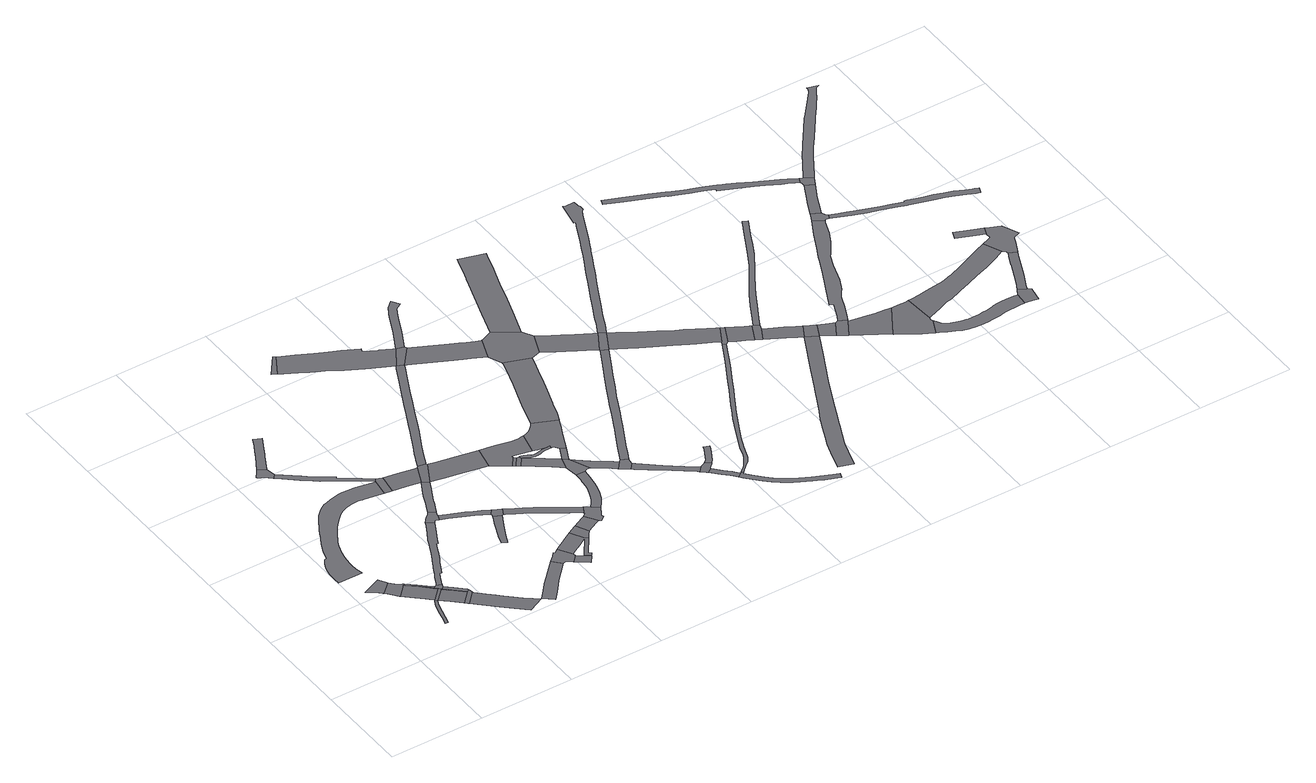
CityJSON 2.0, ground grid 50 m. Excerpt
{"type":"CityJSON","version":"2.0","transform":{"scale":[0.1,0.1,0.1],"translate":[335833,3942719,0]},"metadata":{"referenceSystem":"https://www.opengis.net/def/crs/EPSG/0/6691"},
"CityObjects":{
"road1":{"type":"Road","attributes":{"function":"2","RoadStructureAttribute.sectionType":"1"},"geometry":[{"type":"MultiSurface","lod":"1","boundaries":[[[0,1,2,3,4,5,6,7,8]]]}]},
"road2":{"type":"Road","geometry":[{"type":"MultiSurface","lod":"1","boundaries":[[[9,10,11,12,13,8,7,14,15,16,17,18,19]]]}]},
"road3":{"type":"Road","attributes":{"function":"2","RoadStructureAttribute.sectionType":"1"},"geometry":[{"type":"MultiSurface","lod":"1","boundaries":[[[20,21,22,23,24,25,26,27,28,29,30,31]]]}]},
"road4":{"type":"Road","attributes":{"function":"2","RoadStructureAttribute.sectionType":"1"},"geometry":[{"type":"MultiSurface","lod":"1","boundaries":[[[18,17,32,33,34,35,36,37,38,39,40]]]}]},
"road5":{"type":"Road","attributes":{"RoadStructureAttribute.sectionType":"1"},"geometry":[{"type":"MultiSurface","lod":"1","boundaries":[[[41,42,43,44,45,46,9,19]]]}]},
"road6":{"type":"Road","geometry":[{"type":"MultiSurface","lod":"1","boundaries":[[[20,31,47,36,35]]]}]},
"road7":{"type":"Road","attributes":{"function":"2","RoadStructureAttribute.sectionType":"1"},"geometry":[{"type":"MultiSurface","lod":"1","boundaries":[[[48,49,50,51,52,53,54,47,31]]]}]},
"road8":{"type":"Road","geometry":[{"type":"MultiSurface","lod":"1","boundaries":[[[44,43,55,56,57,58,59,60,61]]]}]},
"road9":{"type":"Road","geometry":[{"type":"MultiSurface","lod":"1","boundaries":[[[49,62,63,64,65,66,67,68,50]]]}]},
"road10":{"type":"Road","attributes":{"RoadStructureAttribute.sectionType":"1"},"geometry":[{"type":"MultiSurface","lod":"1","boundaries":[[[68,69,70,71,72,58,57,73,74,75,76,50]]]}]},
"road11":{"type":"Road","attributes":{"function":"2","RoadStructureAttribute.sectionType":"1"},"geometry":[{"type":"MultiSurface","lod":"1","boundaries":[[[77,78,79,80,81,82,83,84,85,86,87,88,89,90,91,92,93,94,95,96,97,98,99,100,101,102,103,104,105,106,107,108,109,110,111,112,113,114,115,116,117,118,119,120,121,122,123,124,125,126,127,128,129,130,131,132,133,134,135,136,137,138,139,140,141,142,143,144,145]]]}]},
"road12":{"type":"Road","attributes":{"function":"2","RoadStructureAttribute.sectionType":"1"},"geometry":[{"type":"MultiSurface","lod":"1","boundaries":[[[146,147,148,149,150,151,152,65,64,153,154,155,156,157,158,159]]]}]},
"road13":{"type":"Road","geometry":[{"type":"MultiSurface","lod":"1","boundaries":[[[160,161,162,163,164,165,166,167,168,169]]]}]},
"road14":{"type":"Road","attributes":{"RoadStructureAttribute.sectionType":"1"},"geometry":[{"type":"MultiSurface","lod":"1","boundaries":[[[60,170,171,172,173,174,175,176,177,178,179,180,181,182,183,184,185,186,187,188,189,190,191,192,193,194,195,196,197,198,199,61]]]}]},
"road15":{"type":"Road","attributes":{"RoadStructureAttribute.sectionType":"1"},"geometry":[{"type":"MultiSurface","lod":"1","boundaries":[[[200,201,202,203,204,205,206,207,208,209,160,169]]]}]},
"road16":{"type":"Road","attributes":{"RoadStructureAttribute.sectionType":"1"},"geometry":[{"type":"MultiSurface","lod":"1","boundaries":[[[210,211,212,213,214,215,216,217,218,219,220,221,168,167,222,223,224,225,226,227,228,229,230,231,232]]]}]},
"road17":{"type":"Road","attributes":{"RoadStructureAttribute.sectionType":"1"},"geometry":[{"type":"MultiSurface","lod":"1","boundaries":[[[233,234,235,236,237,238,239,240,241,242,243,244,245,246,247,248]]]}]},
"road18":{"type":"Road","geometry":[{"type":"MultiSurface","lod":"1","boundaries":[[[249,250,251,252,253,254,255,256,185,184,257,258,259]]]}]},
"road19":{"type":"Road","geometry":[{"type":"MultiSurface","lod":"1","boundaries":[[[260,261,262,210,232,77,145,263]]]}]},
"road20":{"type":"Road","attributes":{"RoadStructureAttribute.sectionType":"1"},"geometry":[{"type":"MultiSurface","lod":"1","boundaries":[[[264,265,266,267,252,251,268,269,270,271,272,273,274]]]}]},
"road21":{"type":"Road","attributes":{"RoadStructureAttribute.sectionType":"1"},"geometry":[{"type":"MultiSurface","lod":"1","boundaries":[[[275,276,277,278,279,280,281,282,283,284,249,259]]]}]},
"road22":{"type":"Road","attributes":{"function":"2","RoadStructureAttribute.sectionType":"1"},"geometry":[{"type":"MultiSurface","lod":"1","boundaries":[[[285,286,274,287,288,289,290,260,263]]]}]},
"road23":{"type":"Road","attributes":{"RoadStructureAttribute.sectionType":"1"},"geometry":[{"type":"MultiSurface","lod":"1","boundaries":[[[291,292,293,294,295,296,297,298,299,300]]]}]},
"road24":{"type":"Road","geometry":[{"type":"MultiSurface","lod":"1","boundaries":[[[301,302,233,248,303,304,305,306,307,308,309]]]}]},
"road25":{"type":"Road","geometry":[{"type":"MultiSurface","lod":"1","boundaries":[[[305,310,311,306]]]}]},
"road26":{"type":"Road","geometry":[{"type":"MultiSurface","lod":"1","boundaries":[[[312,313,314,280,279,315,291,300,316]]]}]},
"road27":{"type":"Road","geometry":[{"type":"MultiSurface","lod":"1","boundaries":[[[317,318,287,274,273,319]]]}]},
"road28":{"type":"Road","attributes":{"RoadStructureAttribute.sectionType":"1"},"geometry":[{"type":"MultiSurface","lod":"1","boundaries":[[[320,321,308,307,322,323,324,325,326,327,328,329,324,330]]]}]},
"road29":{"type":"Road","geometry":[{"type":"MultiSurface","lod":"1","boundaries":[[[324,329,331,332,333,334,330]]]}]},
"road30":{"type":"Road","attributes":{"function":"2","RoadStructureAttribute.sectionType":"1"},"geometry":[{"type":"MultiSurface","lod":"1","boundaries":[[[273,335,336,337,338,339,340,341,342,343,344,319]]]}]},
"road31":{"type":"Road","attributes":{"RoadStructureAttribute.sectionType":"1"},"geometry":[{"type":"MultiSurface","lod":"1","boundaries":[[[345,346,347,348,349,350,351,352,353,354,355,356,357,358,359,360,361,362,312,316]]]}]},
"road32":{"type":"Road","geometry":[{"type":"MultiSurface","lod":"1","boundaries":[[[363,364,365,366]]]}]},
"road33":{"type":"Road","attributes":{"RoadStructureAttribute.sectionType":"1"},"geometry":[{"type":"MultiSurface","lod":"1","boundaries":[[[367,333,332,368,369,370]]]}]},
"road34":{"type":"Road","geometry":[{"type":"MultiSurface","lod":"1","boundaries":[[[371,372,373,374,375,376,377,355,354,378,379,380,370,369,381,382,383]]]}]},
"road35":{"type":"Road","attributes":{"RoadStructureAttribute.sectionType":"1"},"geometry":[{"type":"MultiSurface","lod":"1","boundaries":[[[384,385,386,387,388,389,390,391,392,393,394,318,317,395,396,397,398,399,400,401,402,403,404,405,406,407,408]]]}]},
"road36":{"type":"Road","attributes":{"RoadStructureAttribute.sectionType":"1"},"geometry":[{"type":"MultiSurface","lod":"1","boundaries":[[[409,410,411,412]]]}]},
"road37":{"type":"Road","geometry":[{"type":"MultiSurface","lod":"1","boundaries":[[[413,414,410,409,415,416]]]}]},
"road38":{"type":"Road","geometry":[{"type":"MultiSurface","lod":"1","boundaries":[[[411,417,418,419,420,421,422,423,424,425,426,427,428,429,430,431,340,339,432,433,434,412]]]}]},
"road39":{"type":"Road","attributes":{"function":"2","RoadStructureAttribute.sectionType":"1"},"geometry":[{"type":"MultiSurface","lod":"1","boundaries":[[[435,436,437,438,439,440,441,442,443,444,445,446,447,364,363,448,449,450,451,452,453,454,455,408]]]}]},
"road40":{"type":"Road","attributes":{"RoadStructureAttribute.sectionType":"1"},"geometry":[{"type":"MultiSurface","lod":"1","boundaries":[[[375,456,457,458,459,460,461,462,463,464,465,466,467,468,469,470,471,472,473,376]]]}]},
"road41":{"type":"Road","attributes":{"RoadStructureAttribute.sectionType":"1"},"geometry":[{"type":"MultiSurface","lod":"1","boundaries":[[[415,474,475,476,477,478,479,480,481,482,483,484,485,486,416]]]}]},
"road42":{"type":"Road","attributes":{"RoadStructureAttribute.sectionType":"1"},"geometry":[{"type":"MultiSurface","lod":"1","boundaries":[[[487,488,489,490,491,492,493,494,495,496,497,498,499,500,501,502,503,504,505,506,507,508,509,510,511,512,513,514,515,413,416]]]}]},
"road43":{"type":"Road","geometry":[{"type":"MultiSurface","lod":"1","boundaries":[[[516,481,480,464,463,517,518,519]]]}]},
"road44":{"type":"Road","geometry":[{"type":"MultiSurface","lod":"1","boundaries":[[[520,521,481,516,522,523,524,525]]]}]},
"road45":{"type":"Road","attributes":{"RoadStructureAttribute.sectionType":"1"},"geometry":[{"type":"MultiSurface","lod":"1","boundaries":[[[526,527,528,529,530,531,532,533,516,519]]]}]},
"road46":{"type":"Road","geometry":[{"type":"MultiSurface","lod":"1","boundaries":[[[534,535,536,537,538,423,422,539,540,541,501,500,542,525,524,543,544,545,546,547,548,549]]]}]},
"road47":{"type":"Road","geometry":[{"type":"MultiSurface","lod":"1","boundaries":[[[435,408,407,550,551,552]]]}]},
"road48":{"type":"Road","geometry":[{"type":"MultiSurface","lod":"1","boundaries":[[[553,529,528,554,555,556,557]]]}]},
"road49":{"type":"Road","attributes":{"function":"2","RoadStructureAttribute.sectionType":"1"},"geometry":[{"type":"MultiSurface","lod":"1","boundaries":[[[558,559,560,561,562,550,407,563,564,565,566,567,568,569,570,571]]]}]},
"road50":{"type":"Road","attributes":{"RoadStructureAttribute.sectionType":"1"},"geometry":[{"type":"MultiSurface","lod":"1","boundaries":[[[572,573,574,575,576,555,554,577,578,579,580,581,582,583,584,585]]]}]},
"road51":{"type":"Road","attributes":{"RoadStructureAttribute.sectionType":"1"},"geometry":[{"type":"MultiSurface","lod":"1","boundaries":[[[586,587,588,589,590,591,592,593,594,595,596,597,598,435,552]]]}]},
"road52":{"type":"Road","attributes":{"function":"2","RoadStructureAttribute.sectionType":"1"},"geometry":[{"type":"MultiSurface","lod":"1","boundaries":[[[548,599,600,601,602,603,604,605,606,607,608,609,610,611,612,613,614,615,549]]]}]},
"road53":{"type":"Road","geometry":[{"type":"MultiSurface","lod":"1","boundaries":[[[616,617,618,585,584,619,620,621,622,623,624]]]}]},
"road54":{"type":"Road","geometry":[{"type":"MultiSurface","lod":"1","boundaries":[[[625,626,627,628,629,630,631,632,621,620]]]}]},
"road55":{"type":"Road","geometry":[{"type":"MultiSurface","lod":"1","boundaries":[[[633,634,635,636,637,638,639,640,641,616,624]]]}]},
"road56":{"type":"Road","attributes":{"RoadStructureAttribute.sectionType":"1"},"geometry":[{"type":"MultiSurface","lod":"1","boundaries":[[[642,643,644,645,646,647,648,649,650,651,652,553,557,653,654,655,656,657,658,659,660,661,662,663,664,665,666,667,668,669]]]}]},
"road57":{"type":"Road","geometry":[{"type":"MultiSurface","lod":"1","boundaries":[[[670,671,672,673,674,571,570,607,606,675]]]}]},
"road58":{"type":"Road","attributes":{"RoadStructureAttribute.sectionType":"1"},"geometry":[{"type":"MultiSurface","lod":"1","boundaries":[[[676,629,628,677,678,679,680,681,682,683,684,685,686,687,688,689,690,691,692,693,694,695,696,697,698,699,700,701]]]}]},
"road59":{"type":"Road","attributes":{"function":"2","RoadStructureAttribute.sectionType":"1"},"geometry":[{"type":"MultiSurface","lod":"1","boundaries":[[[702,703,704,705,706,707,708,709,710,711,712,713,714,715,716,717,670,675]]]}]},
"road60":{"type":"Road","attributes":{"function":"3","RoadStructureAttribute.sectionType":"1"},"geometry":[{"type":"MultiSurface","lod":"1","boundaries":[[[718,719,720,721,722,723,724,725,726,727,728,729,730,731,732,733,734,735,736,672,671]]]}]},
"road61":{"type":"Road","geometry":[{"type":"MultiSurface","lod":"1","boundaries":[[[737,709,708,642,669]]]}]},
"road62":{"type":"Road","attributes":{"RoadStructureAttribute.sectionType":"1"},"geometry":[{"type":"MultiSurface","lod":"1","boundaries":[[[738,739,740,741,742,743,744,745,746,747,748,749,750,751,752,753,754,755,756,676,701,757,758,759,760,761,762,763,764,765,766,767,768,769,770,771,772,773,774,775,776,777,778,779]]]}]},
"road63":{"type":"Road","attributes":{"function":"2","RoadStructureAttribute.sectionType":"1"},"geometry":[{"type":"MultiSurface","lod":"1","boundaries":[[[780,781,782,783,784,785,786,787,788,789,790,791,792,793,794,795,796,797,798,799,800,737,669]]]}]},
"road64":{"type":"Road","attributes":{"RoadStructureAttribute.sectionType":"1"},"geometry":[{"type":"MultiSurface","lod":"1","boundaries":[[[801,802,803,804,805,806,807,808,809,810,811,812,813,814,815,816,817,818,819,820,821,822,823,824,825,826,827,828,829,830,831,832]]]}]},
"road65":{"type":"Road","attributes":{"RoadStructureAttribute.sectionType":"1"},"geometry":[{"type":"MultiSurface","lod":"1","boundaries":[[[833,834,835,836,837,838,839,840,841,842,843,844,845,846,847,848,849,850,851,852,853,854,855,709,737,856,857,858,859,860,861,862,863,864,865,866,867,868,869,870,871,872,873,874,875]]]}]},
"road66":{"type":"Road","geometry":[{"type":"MultiSurface","lod":"1","boundaries":[[[790,789,779,778,876,877]]]}]},
"road67":{"type":"Road","attributes":{"function":"2","RoadStructureAttribute.sectionType":"1"},"geometry":[{"type":"MultiSurface","lod":"1","boundaries":[[[876,878,879,880,881,882,883,884,885,877]]]}]},
"road68":{"type":"Road","geometry":[{"type":"MultiSurface","lod":"1","boundaries":[[[886,882,881,887,888,889,890]]]}]},
"road69":{"type":"Road","attributes":{"function":"2","RoadStructureAttribute.sectionType":"1"},"geometry":[{"type":"MultiSurface","lod":"1","boundaries":[[[891,892,893,894,895,896,897,898,899,888,887]]]}]},
"road70":{"type":"Road","geometry":[{"type":"MultiSurface","lod":"1","boundaries":[[[900,901,902,896,895,817,816,903]]]}]},
"road71":{"type":"Road","attributes":{"function":"2","RoadStructureAttribute.sectionType":"1"},"geometry":[{"type":"MultiSurface","lod":"1","boundaries":[[[816,904,905,906,907,908,903]]]}]},
"road72":{"type":"Road","geometry":[{"type":"MultiSurface","lod":"1","boundaries":[[[909,910,911,906,905,912,913,914,915,916]]]}]},
"road73":{"type":"Road","attributes":{"RoadStructureAttribute.sectionType":"1"},"geometry":[{"type":"MultiSurface","lod":"1","boundaries":[[[917,918,919,920,921,922,923,924,925,926,927,928,929,930,931,932,933,934,935,936,937,938,886,890]]]}]},
"road74":{"type":"Road","attributes":{"function":"2","RoadStructureAttribute.sectionType":"1"},"geometry":[{"type":"MultiSurface","lod":"1","boundaries":[[[939,940,941,942,943,944,945,946,915,914]]]}]},
"road75":{"type":"Road","geometry":[{"type":"MultiSurface","lod":"1","boundaries":[[[947,948,949,940,939,950,951,952,953,954,955,956,957,958,959,960]]]}]},
"road76":{"type":"Road","attributes":{"RoadStructureAttribute.sectionType":"1"},"geometry":[{"type":"MultiSurface","lod":"1","boundaries":[[[961,962,963,964,965,966,967,968,969,970,971,972,973,974,975,976,977,978,979,980,981,982,983,984,985,986,987,988,989,909,916]]]}]},
"road77":{"type":"Road","attributes":{"RoadStructureAttribute.sectionType":"1"},"geometry":[{"type":"MultiSurface","lod":"1","boundaries":[[[990,991,992,993,994,995,996,997,998,999,1000,1001,1002,1003,1004,1005,1006,1007,1008,1009,1010,1011,1012,1013,1014,1015,1016,1017,1018,1019,1020,1021,1022,1023,1024,1025,1026,1027,1028,1029,1030,1031,1032,1033]]]}]},
"road78":{"type":"Road","attributes":{"RoadStructureAttribute.sectionType":"1"},"geometry":[{"type":"MultiSurface","lod":"1","boundaries":[[[1034,1035,1036,1037,1038,1039,1040,1041,1042,1043,1044,1045,1046,1047,1048,1049,1050,1051,1052,1053,955,954,1054,1055,1056,1057,1058,1059,1060,1061,1062,1063,1064,1065,1066,1067,1068,1069,1070,1071,1072]]]}]},
"road79":{"type":"Road","geometry":[{"type":"MultiSurface","lod":"1","boundaries":[[[976,1073,1074,1075,1076,1077,1078,1079,977]]]}]},
"road80":{"type":"Road","attributes":{"function":"2","RoadStructureAttribute.sectionType":"1"},"geometry":[{"type":"MultiSurface","lod":"1","boundaries":[[[959,1080,1081,1082,1083,1084,1085,1086,1087,1088,1089,1090,1091,1092,1093,1094,1095,1096,1097,1098,1099,1100,1101,1102,1103,1104,1105,1106,960]]]}]},
"road81":{"type":"Road","attributes":{"RoadStructureAttribute.sectionType":"1"},"geometry":[{"type":"MultiSurface","lod":"1","boundaries":[[[1107,1108,1109,1078,1077,1110,1111,1112,1113,1114]]]}]},
"road82":{"type":"Road","geometry":[{"type":"MultiSurface","lod":"1","boundaries":[[[1071,1115,1116,1117,1118,1119,1120,1072]]]}]},
"road83":{"type":"Road","geometry":[{"type":"MultiSurface","lod":"1","boundaries":[[[1113,1121,1122,1123,1011,1010,1124,1114]]]}]},
"road84":{"type":"Road","attributes":{"RoadStructureAttribute.sectionType":"1"},"geometry":[{"type":"MultiSurface","lod":"1","boundaries":[[[1125,1126,1127,1128,1129,1130,1131,1120,1119,1132,1133,1134,1135,1136,1137,1138]]]}]},
"road85":{"type":"Road","attributes":{"RoadStructureAttribute.sectionType":"1"},"geometry":[{"type":"MultiSurface","lod":"1","boundaries":[[[1139,1140,1141,1142,1143,1144,1145,1146,1147,1148,1149,1150,1151,1152,1153,1154,1155,1156,1075,1074,1157,1158,1159,1160,1161,1162,1163,1164,1165,1166,1167,1168,1169,1170,1171,1172,1173]]]}]},
"road86":{"type":"Road","attributes":{"RoadStructureAttribute.sectionType":"1"},"geometry":[{"type":"MultiSurface","lod":"1","boundaries":[[[1174,1175,1176,1177,1178,1179]]]}]},
"road87":{"type":"Road","geometry":[{"type":"MultiSurface","lod":"1","boundaries":[[[1180,1181,1174,1179,1182,1183,1094,1093,1184,1125,1138,1185,1186,1187,1188]]]}]},
"road88":{"type":"Road","attributes":{"RoadStructureAttribute.sectionType":"1"},"geometry":[{"type":"MultiSurface","lod":"1","boundaries":[[[1189,1190,1191,1192,1193,1194,1195,1196,1197,1198,1199,1200,1201,1202,1122,1121,1203,1204,1205,1206,1207,1208,1209,1210,1211,1212,1213,1214,1215,1216,1217,1218]]]}]}
},
"vertices":[
[183,567,0],[170,591,0],[167,599,0],[67,556,0],[90,541,0],[104,529,0],[132,502,0],[133,501,0],[191,554,0],
[250,507,0],[247,510,0],[236,511,0],[229,514,0],[212,530,0],[146,487,0],[154,478,0],[184,443,0],[185,442,0],[241,499,0],[244,499,0],
[299,326,0],[289,306,0],[281,285,0],[269,247,0],[259,207,0],[253,183,0],[248,164,0],[263,160,0],[284,243,0],[295,280,0],[303,301,0],[311,320,0],
[236,391,0],[271,359,0],[285,346,0],[301,330,0],[360,389,0],[344,405,0],[295,452,0],[247,494,0],[242,498,0],
[288,461,0],[340,413,0],[349,403,0],[358,412,0],[346,420,0],[295,468,0],
[370,379,0],
[357,279,0],[403,236,0],[460,295,0],[412,338,0],[406,343,0],[402,347,0],[372,377,0],
[363,389,0],[374,380,0],[376,378,0],[389,391,0],[393,402,0],[393,404,0],[366,414,0],
[404,235,0],[416,224,0],[420,220,0],[477,281,0],[478,286,0],[476,296,0],[475,300,0],
[471,314,0],[455,329,0],[424,358,0],[405,376,0],[397,359,0],[406,350,0],[408,348,0],[461,298,0],
[558,1191,0],[512,1198,0],[457,1208,0],[450,1208,0],[415,1212,0],[385,1213,0],[363,1212,0],[334,1207,0],[314,1201,0],[289,1194,0],[269,1187,0],[249,1175,0],[234,1164,0],[217,1149,0],[201,1134,0],[189,1115,0],[172,1092,0],[159,1069,0],[147,1048,0],[134,1025,0],[119,997,0],[116,992,0],[100,963,0],[85,935,0],[75,909,0],[67,885,0],[59,860,0],[46,854,0],[39,847,0],[31,833,0],[17,804,0],[9,777,0],[6,756,0],[5,733,0],[4,707,0],[5,679,0],[136,681,0],[131,704,0],[128,725,0],[127,749,0],[127,773,0],[129,795,0],[132,820,0],[138,848,0],[147,879,0],[155,902,0],[168,928,0],[182,950,0],[190,964,0],[200,981,0],[210,996,0],[226,1018,0],[251,1045,0],[275,1069,0],[276,1070,0],[283,1077,0],[295,1087,0],[303,1093,0],[312,1098,0],[323,1105,0],[339,1109,0],[357,1114,0],[372,1117,0],[412,1120,0],[434,1117,0],[439,1116,0],[458,1113,0],[499,1107,0],[544,1100,0],
[682,84,0],[662,101,0],[614,146,0],[580,178,0],[555,203,0],[521,236,0],[480,276,0],[464,178,0],[522,119,0],[538,104,0],[556,88,0],[608,39,0],[631,22,0],[712,62,0],
[153,1571,0],[141,1552,0],[119,1527,0],[120,1520,0],[136,1511,0],[140,1511,0],[145,1508,0],[181,1475,0],[201,1498,0],[192,1547,0],
[398,417,0],[402,425,0],[415,452,0],[429,476,0],[439,475,0],[449,494,0],[475,543,0],[488,565,0],[511,611,0],[515,620,0],[538,664,0],[545,661,0],[557,687,0],[582,731,0],[615,793,0],[580,815,0],[545,751,0],[520,707,0],[507,679,0],[490,645,0],[485,634,0],[458,582,0],[452,571,0],[445,559,0],[419,510,0],[412,496,0],[405,482,0],[400,473,0],[394,464,0],[376,425,0],
[214,1587,0],[238,1629,0],[243,1639,0],[277,1700,0],[300,1744,0],[261,1764,0],[239,1720,0],[220,1686,0],[200,1650,0],[177,1609,0],
[568,1209,0],[517,1247,0],[464,1283,0],[462,1284,0],[420,1313,0],[427,1323,0],[424,1325,0],[366,1363,0],[340,1382,0],[315,1401,0],[296,1418,0],[232,1473,0],[213,1450,0],[276,1395,0],[296,1378,0],[348,1338,0],[383,1315,0],[395,1307,0],[408,1300,0],[452,1269,0],[460,1263,0],[507,1232,0],[557,1195,0],
[900,261,0],[882,243,0],[847,207,0],[817,176,0],[786,144,0],[766,120,0],[740,91,0],[717,63,0],[766,21,0],[789,48,0],[816,77,0],[836,102,0],[865,136,0],[891,166,0],[930,205,0],[941,217,0],
[657,828,0],[658,837,0],[666,854,0],[632,874,0],[620,858,0],[606,846,0],[593,832,0],[580,816,0],[624,804,0],[629,804,0],[645,798,0],
[601,1196,0],[583,1201,0],[574,1206,0],[583,1094,0],
[705,1026,0],[683,984,0],[659,932,0],[644,900,0],[680,884,0],[695,915,0],[701,929,0],[719,966,0],[740,1006,0],[764,1051,0],[728,1069,0],
[685,782,0],[762,748,0],[797,732,0],[831,716,0],[864,698,0],[884,725,0],[845,745,0],[811,761,0],[775,778,0],[697,811,0],
[608,1090,0],[657,1082,0],[772,1166,0],[756,1169,0],[674,1183,0],[624,1191,0],
[862,681,0],[853,659,0],[843,637,0],[831,607,0],[802,540,0],[788,502,0],[816,487,0],[837,534,0],[868,598,0],[904,663,0],
[944,305,0],[929,284,0],[955,221,0],[969,217,0],[987,200,0],[1018,232,0],[1018,249,0],[974,315,0],[953,301,0],
[1052,150,0],[1080,189,0],
[930,700,0],[916,707,0],[911,710,0],[867,691,0],[910,665,0],
[821,1169,0],[780,1175,0],[826,1162,0],
[1036,352,0],[995,329,0],[1037,261,0],[1077,283,0],[1127,313,0],[1056,213,0],[1084,194,0],[1092,207,0],[1079,216,0],[1142,305,0],[1087,383,0],
[1154,320,0],[1173,344,0],[1138,410,0],[1132,407,0],
[819,1039,0],[840,1035,0],[909,1022,0],[946,1015,0],[1054,994,0],[1077,1112,0],[969,1133,0],[863,1153,0],[841,1157,0],[832,1160,0],
[919,660,0],[962,636,0],[992,619,0],[1034,594,0],[1059,576,0],[1096,552,0],[1115,540,0],[1171,503,0],[1198,487,0],[1225,467,0],[1247,504,0],[1193,537,0],[1137,573,0],[1082,610,0],[1056,628,0],[1013,654,0],[981,671,0],[938,695,0],
[620,2091,0],[684,2199,0],[672,2205,0],[595,2105,0],
[1195,439,0],[1226,371,0],[1250,381,0],[1211,446,0],
[1284,399,0],[1281,403,0],[1286,413,0],[1287,415,0],[1312,456,0],[1276,485,0],[1264,493,0],[1228,464,0],[1228,460,0],[1218,452,0],[1257,380,0],[1262,374,0],[1287,394,0],
[1097,1816,0],[1052,1728,0],[1020,1661,0],[981,1583,0],[948,1515,0],[918,1454,0],[890,1396,0],[833,1286,0],[818,1257,0],[809,1239,0],[799,1218,0],[824,1174,0],[824,1175,0],[845,1222,0],[868,1267,0],[874,1278,0],[926,1378,0],[954,1435,0],[985,1500,0],[1017,1565,0],[1057,1648,0],[1088,1711,0],[1132,1797,0],[1141,1817,0],[1105,1831,0],
[1155,924,0],[1189,970,0],[1179,980,0],[1144,932,0],
[1206,969,0],[1199,968,0],[1175,909,0],[1208,955,0],
[1179,992,0],[1195,990,0],[1234,981,0],[1270,972,0],[1272,971,0],[1279,970,0],[1305,1083,0],[1293,1082,0],[1275,1080,0],[1259,1081,0],[1253,1081,0],[1238,1082,0],[1199,1090,0],[1160,1098,0],[1118,1105,0],[1055,994,0],[1083,975,0],[1131,941,0],
[1175,1935,0],[1173,1936,0],[1163,1941,0],[1107,1970,0],[1101,1973,0],[1034,2007,0],[1041,2023,0],[959,2066,0],[889,2098,0],[886,2099,0],[844,2119,0],[766,2157,0],[708,2185,0],[646,2075,0],[703,2043,0],[750,2018,0],[796,1994,0],[814,1985,0],[890,1941,0],[976,1895,0],[1043,1861,0],
[1330,478,0],[1347,502,0],[1351,509,0],[1367,545,0],[1378,577,0],[1387,614,0],[1393,667,0],[1398,709,0],[1351,713,0],[1348,673,0],[1346,656,0],[1341,622,0],[1336,599,0],[1334,590,0],[1324,562,0],[1309,528,0],[1294,507,0],[1294,506,0],
[1187,901,0],[1195,895,0],[1230,869,0],[1240,862,0],[1292,823,0],[1321,800,0],[1341,785,0],[1360,845,0],[1328,869,0],[1324,872,0],[1296,893,0],[1266,914,0],[1237,934,0],
[1213,954,0],[1223,951,0],[1238,944,0],[1245,939,0],[1250,935,0],[1260,932,0],[1271,929,0],[1285,929,0],[1298,931,0],[1301,932,0],[1316,936,0],[1332,939,0],[1351,939,0],[1365,939,0],[1366,955,0],[1351,954,0],[1330,954,0],[1313,951,0],[1295,946,0],[1287,944,0],[1284,944,0],[1273,944,0],[1264,946,0],[1258,948,0],[1258,949,0],[1246,957,0],[1229,965,0],[1216,969,0],[1210,970,0],
[1383,825,0],[1405,717,0],[1417,722,0],[1432,720,0],
[1389,902,0],[1365,855,0],[1384,826,0],[1421,899,0],[1422,900,0],[1395,913,0],
[1475,688,0],[1515,659,0],[1536,641,0],[1567,680,0],[1546,698,0],[1461,760,0],[1405,807,0],[1386,823,0],
[1376,1126,0],[1367,1115,0],[1353,1102,0],[1341,1095,0],[1322,1087,0],[1292,967,0],[1305,964,0],[1348,956,0],[1377,938,0],[1462,988,0],[1467,999,0],[1491,1049,0],[1495,1058,0],[1506,1081,0],[1509,1088,0],[1385,1140,0],
[1221,1913,0],[1217,1917,0],[1214,1923,0],
[1580,689,0],[1582,606,0],[1608,639,0],[1610,659,0],[1616,673,0],
[1511,1773,0],[1472,1790,0],[1440,1807,0],[1400,1825,0],[1379,1834,0],[1143,1816,0],[1152,1810,0],[1172,1801,0],[1348,1717,0],[1389,1697,0],[1423,1682,0],[1471,1660,0],[1493,1650,0],[1537,1763,0],
[1848,445,0],[1797,486,0],[1753,518,0],[1715,547,0],[1621,629,0],[1594,596,0],[1645,556,0],[1679,533,0],[1696,521,0],[1734,493,0],[1777,458,0],[1826,419,0],[1834,411,0],[1858,438,0],
[1264,2019,0],[1309,2112,0],[1326,2146,0],[1329,2152,0],[1340,2171,0],[1363,2185,0],[1373,2191,0],[1349,2233,0],[1311,2200,0],[1294,2171,0],[1290,2164,0],[1273,2130,0],[1229,2037,0],
[1527,1131,0],[1549,1199,0],[1550,1202,0],[1582,1293,0],[1610,1375,0],[1616,1395,0],[1651,1504,0],[1658,1526,0],[1524,1575,0],[1523,1567,0],[1517,1544,0],[1513,1532,0],[1477,1419,0],[1450,1340,0],[1426,1273,0],[1417,1247,0],[1399,1178,0],
[1891,454,0],[1878,447,0],[1877,446,0],[1858,389,0],[1862,386,0],[1890,405,0],[1889,408,0],[1911,429,0],[1916,435,0],
[1907,340,0],[1937,309,0],[1946,298,0],[1962,280,0],[1984,299,0],[1972,314,0],[1959,329,0],[1927,362,0],
[1920,440,0],[1927,449,0],[1943,477,0],[1967,520,0],[1976,540,0],[1949,553,0],[1940,534,0],[1917,492,0],[1903,467,0],
[1948,1398,0],[1896,1301,0],[1862,1236,0],[1817,1155,0],[1776,1075,0],[1765,1053,0],[1731,985,0],[1688,899,0],[1681,886,0],[1657,843,0],[1618,767,0],[1635,710,0],[1654,749,0],[1674,788,0],[1693,824,0],[1723,880,0],[1725,883,0],[1747,928,0],[1767,967,0],[1782,997,0],[1797,1028,0],[1812,1057,0],[1824,1082,0],[1853,1136,0],[1897,1218,0],[1932,1283,0],[1983,1379,0],[1984,1381,0],
[1752,1656,0],[1721,1712,0],[1601,1790,0],[1578,1780,0],[1555,1770,0],[1706,1543,0],
[1991,302,0],[1969,271,0],[1975,264,0],[2004,228,0],[2036,194,0],[2066,165,0],[2100,139,0],[2146,105,0],[2175,90,0],[2227,65,0],[2265,48,0],[2278,41,0],[2319,23,0],[2352,10,0],[2363,38,0],[2331,50,0],[2277,75,0],[2240,92,0],[2188,117,0],[2162,131,0],[2118,163,0],[2086,187,0],[2058,215,0],[2027,248,0],[1992,290,0],[1998,295,0],
[1772,1504,0],[1812,1480,0],[1838,1465,0],[1859,1453,0],[1931,1412,0],[1939,1407,0],[1945,1402,0],[2008,1508,0],[1997,1512,0],[1990,1516,0],[1918,1557,0],[1883,1578,0],[1861,1591,0],[1833,1607,0],[1826,1611,0],[1824,1613,0],
[1726,1727,0],[1762,1830,0],[1808,1968,0],[1814,1988,0],[1836,2056,0],[1844,2079,0],[1870,2156,0],[1902,2256,0],[1907,2273,0],[1773,2312,0],[1768,2298,0],[1737,2199,0],[1729,2176,0],[1727,2170,0],[1703,2100,0],[1677,2018,0],[1675,2012,0],[1645,1922,0],[1629,1873,0],
[2042,1486,0],
[2400,1046,0],[2364,981,0],[2310,883,0],[2276,822,0],[2240,759,0],[2214,713,0],[2209,704,0],[2177,648,0],[2140,574,0],[2109,508,0],[2086,454,0],[2073,415,0],[2067,400,0],[2060,385,0],[2045,361,0],[2031,342,0],[2025,335,0],[2017,326,0],[2006,316,0],[2012,308,0],[2024,319,0],[2042,336,0],[2051,344,0],[2060,351,0],[2076,376,0],[2079,383,0],[2087,402,0],[2101,446,0],[2107,460,0],[2121,491,0],[2125,500,0],[2158,565,0],[2195,639,0],[2226,694,0],[2230,700,0],[2257,749,0],[2294,812,0],[2327,874,0],[2382,971,0],[2417,1037,0],[2453,1107,0],[2436,1116,0],
[1999,1373,0],[2015,1364,0],[2019,1361,0],[2105,1311,0],[2161,1281,0],[2244,1238,0],[2314,1201,0],[2343,1186,0],[2430,1142,0],[2444,1133,0],[2494,1223,0],[2480,1231,0],[2406,1273,0],[2398,1277,0],[2388,1283,0],[2351,1305,0],[2316,1322,0],[2244,1364,0],[2168,1409,0],[2080,1462,0],[2048,1482,0],
[2456,60,0],[2469,105,0],[2475,125,0],[2488,166,0],[2495,187,0],[2504,215,0],[2527,264,0],[2556,329,0],[2560,337,0],[2566,350,0],[2578,377,0],[2630,489,0],[2681,598,0],[2694,624,0],[2780,794,0],[2842,918,0],[2779,949,0],[2672,735,0],[2619,629,0],[2609,612,0],[2560,515,0],[2536,468,0],[2506,413,0],[2497,393,0],[2483,362,0],[2454,297,0],[2429,245,0],[2422,221,0],[2411,190,0],[2397,141,0],[2393,129,0],[2379,85,0],
[2457,2312,0],[2452,2312,0],[2450,2352,0],[2448,2352,0],[2410,2349,0],[2400,2351,0],[2390,2356,0],[2366,2229,0],[2375,2228,0],[2357,2191,0],[2321,2113,0],[2286,2046,0],[2266,2006,0],[2249,1972,0],[2213,1905,0],[2195,1871,0],[2180,1842,0],[2143,1772,0],[2132,1750,0],[2092,1671,0],[2061,1613,0],[2035,1556,0],[2016,1522,0],[2043,1489,0],[2070,1538,0],[2097,1595,0],[2127,1653,0],[2178,1753,0],[2216,1823,0],[2233,1856,0],[2248,1886,0],[2265,1916,0],[2285,1954,0],[2317,2018,0],[2322,2028,0],[2337,2057,0],[2357,2096,0],[2393,2173,0],[2411,2210,0],[2411,2211,0],[2431,2253,0],[2445,2276,0],[2457,2285,0],
[2469,1117,0],[2515,1211,0],
[2505,1099,0],[2543,1078,0],[2574,1061,0],[2578,1059,0],[2626,1151,0],[2616,1155,0],[2574,1178,0],[2555,1188,0],
[2632,1151,0],[2612,1042,0],[2649,1110,0],[2657,1131,0],[2660,1136,0],
[2641,1025,0],[2707,991,0],[2755,964,0],[2777,953,0],[2780,951,0],[2818,1019,0],[2793,1032,0],[2744,1060,0],[2678,1094,0],
[2874,989,0],[2850,1002,0],[2831,1011,0],[2877,988,0],
[2907,876,0],[2908,876,0],[2957,954,0],[2948,958,0],[2915,970,0],
[2974,960,0],[2966,955,0],[2964,954,0],[2918,870,0],[2920,868,0],[2956,845,0],[3011,933,0],[3014,939,0],
[2683,1179,0],[2729,1261,0],[2768,1330,0],[2793,1370,0],[2842,1445,0],[2881,1503,0],[2911,1552,0],[2923,1572,0],[2957,1633,0],[2993,1705,0],[3039,1790,0],[3014,1803,0],[2968,1718,0],[2932,1647,0],[2898,1586,0],[2886,1565,0],[2860,1520,0],[2819,1458,0],[2767,1382,0],[2742,1345,0],[2702,1276,0],[2657,1193,0],
[3129,737,0],[3231,898,0],[3196,902,0],[3147,907,0],[3093,916,0],[3084,917,0],[3026,929,0],[3025,929,0],
[3313,896,0],[3281,896,0],[3244,897,0],[3132,734,0],[3195,695,0],[3244,663,0],[3268,649,0],[3299,633,0],[3337,715,0],[3335,718,0],[3332,730,0],[3335,737,0],[3337,739,0],[3325,897,0],
[3031,970,0],[3048,1009,0],[3055,1024,0],[3085,1093,0],[3100,1116,0],[3105,1124,0],[3115,1136,0],[3147,1200,0],[3180,1302,0],[3209,1366,0],[3216,1376,0],[3223,1386,0],[3265,1446,0],[3299,1509,0],[3326,1581,0],[3334,1593,0],[3280,1623,0],[3269,1604,0],[3233,1539,0],[3189,1449,0],[3170,1414,0],[3159,1391,0],[3150,1372,0],[3120,1308,0],[3084,1231,0],[3052,1168,0],[3007,1077,0],[3026,1069,0],[2991,990,0],
[2550,2263,0],[2641,2226,0],[2690,2206,0],[2754,2179,0],[2833,2145,0],[2834,2144,0],[2893,2121,0],[2925,2108,0],[2976,2088,0],[3004,2077,0],[3045,2060,0],[3041,2051,0],[3075,2036,0],[3131,2011,0],[3201,1980,0],[3247,1956,0],[3313,1924,0],[3356,1906,0],[3369,1898,0],[3373,1895,0],[3391,1885,0],[3405,1911,0],[3388,1921,0],[3371,1931,0],[3359,1937,0],[3329,1954,0],[3262,1987,0],[3217,2011,0],[3149,2047,0],[3104,2067,0],[3074,2081,0],[3067,2084,0],[3015,2105,0],[2986,2116,0],[2947,2132,0],[2936,2136,0],[2904,2149,0],[2884,2158,0],[2847,2174,0],[2841,2176,0],[2766,2208,0],[2702,2235,0],[2653,2256,0],[2562,2292,0],
[3747,651,0],[3728,652,0],[3707,652,0],[3682,652,0],[3657,650,0],[3630,646,0],[3624,645,0],[3609,641,0],[3584,636,0],[3564,634,0],[3539,632,0],[3505,631,0],[3482,632,0],[3469,634,0],[3455,637,0],[3433,642,0],[3407,650,0],[3383,660,0],[3363,674,0],[3349,694,0],[3313,625,0],[3349,609,0],[3383,593,0],[3411,580,0],[3442,570,0],[3475,565,0],[3504,563,0],[3542,564,0],[3571,566,0],[3595,569,0],[3618,571,0],[3622,572,0],[3643,576,0],[3668,579,0],[3706,581,0],[3739,581,0],[3756,581,0],[3758,581,0],[3766,648,0],
[3339,1596,0],[3358,1594,0],[3368,1619,0],[3359,1623,0],[3348,1648,0],[3303,1669,0],[3292,1645,0],
[3352,745,0],[3415,770,0],[3466,790,0],[3488,793,0],[3496,795,0],[3558,820,0],[3602,836,0],[3617,842,0],[3637,849,0],[3682,866,0],[3691,870,0],[3759,895,0],[3829,925,0],[3881,949,0],[3842,1044,0],[3792,1023,0],[3712,990,0],[3653,964,0],[3603,945,0],[3598,943,0],[3573,936,0],[3548,928,0],[3519,922,0],[3479,915,0],[3436,909,0],[3388,903,0],[3344,899,0],
[3385,1836,0],[3361,1789,0],[3332,1733,0],[3377,1710,0],[3404,1764,0],[3405,1767,0],[3441,1834,0],[3397,1858,0],
[3806,575,0],[3810,574,0],[3829,571,0],[3844,649,0],[3825,660,0],[3784,682,0],
[3465,1877,0],[3423,1903,0],[3418,1904,0],[3397,1873,0],
[3899,925,0],[3889,905,0],[3864,850,0],[3863,847,0],[3831,776,0],[3798,707,0],[3794,701,0],[3836,686,0],[3838,689,0],[3871,757,0],[3903,828,0],[3923,874,0],[3929,886,0],[3938,905,0],
[4052,1389,0],[4033,1396,0],[4025,1400,0],[3992,1414,0],[3942,1436,0],[3897,1452,0],[3853,1466,0],[3805,1479,0],[3748,1497,0],[3729,1502,0],[3714,1506,0],[3711,1499,0],[3659,1516,0],[3604,1534,0],[3535,1556,0],[3480,1575,0],[3449,1587,0],[3414,1601,0],[3404,1575,0],[3457,1555,0],[3470,1550,0],[3526,1530,0],[3589,1510,0],[3652,1490,0],[3709,1471,0],[3716,1469,0],[3738,1463,0],[3796,1445,0],[3843,1432,0],[3885,1419,0],[3929,1403,0],[3978,1382,0],[3979,1382,0],[4020,1365,0],[4039,1357,0],
[3910,1135,0],[3866,1154,0],[3772,1192,0],[3755,1150,0],[3849,1112,0],[3893,1094,0],
[3985,1104,0],[3918,1131,0],[3895,1065,0],[3878,1059,0],[3897,940,0],[3971,967,0],[3980,988,0],[3986,1001,0],[4021,1015,0],
[3802,2435,0],[3800,2421,0],[3791,2402,0],[3764,2370,0],[3744,2345,0],[3704,2299,0],[3687,2279,0],[3667,2254,0],[3625,2198,0],[3592,2152,0],[3557,2106,0],[3547,2092,0],[3512,2043,0],[3480,1991,0],[3522,1964,0],[3540,1993,0],[3554,2016,0],[3587,2063,0],[3601,2082,0],[3632,2123,0],[3665,2168,0],[3707,2223,0],[3741,2269,0],[3751,2283,0],[3758,2292,0],[3776,2317,0],[3799,2349,0],[3820,2381,0],[3838,2409,0],[3857,2419,0]
]}
